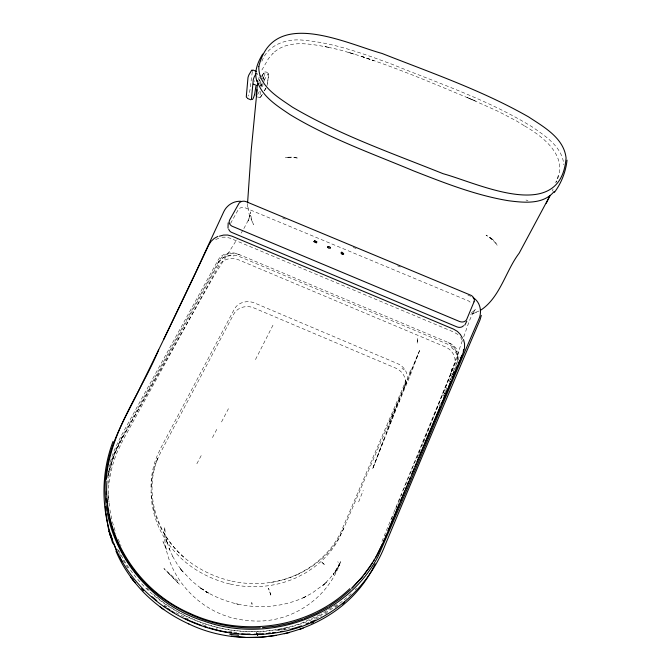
<?xml version="1.0" encoding="UTF-8"?>
<svg xmlns="http://www.w3.org/2000/svg" width="671" height="671" viewBox="0 0 671 671"><rect width="100%" height="100%" fill="white"/><g stroke="black" fill="none" stroke-linecap="round" stroke-linejoin="round"><path stroke-width="0.5" stroke-dasharray="3.35 2.52" d="M108.299 499.945L108.467 489.234A133.923 125.376 9.3 0 1 117.215 452.128L122.885 440.335L218.947 265.431C222.839 258.78 231.864 257.01 238.666 259.853L445.242 346.865C452.044 349.625 457.144 357.559 454.317 364.831L393.751 512.619M268.635 74.187L267.192 85.611M404.596 386.513L405.653 380.012L404.739 383.544L342.168 529.125C329.805 558.272 300.784 578.15 269.843 582.562L270.48 582.445M257.597 73.483L257.505 74.775M260.465 91.474L259.87 96.523A3.615 0.73 -69.6 0 0 260.818 96.741L262.319 94.15M263.837 82.156L264.944 72.996A3.649 0.746 -69.8 0 0 264.005 72.686L260.44 78.784M252.296 71.831L249.906 90.4L248.01 96.188M417.488 457.857L418.687 454.477M558.297 175.626L555.823 182.52C569.813 157.039 543.435 136.792 524.051 125.603L524.865 126.089L516.318 120.839L498.142 111.361L466.639 97.22L475.563 101.086C433.55 83.573 391.629 65.313 347.972 52.221L354.221 54.141L339.174 49.713L324.974 46.576L329.268 47.49C310.967 43.942 287.784 38.993 272.795 53.454L273.24 53.059L268.517 58.562L261.204 71.243M108.148 474.28L108.92 470.849M458.368 360.025C460.742 352.921 455.5 345.523 449.016 342.839L238.146 254.116C231.302 251.256 222.235 253.017 218.31 259.694L120.78 436.662L114.984 448.673A136.632 127.784 9.3 0 0 109.054 466.806M258.511 79.824L259.207 76.905M109.147 469.968L114.783 453.227L122.097 438.222L214.368 275.177L237.618 238.348M409.511 373.177L410.753 369.578M409.092 375.559L420.046 349.365L410.442 374.896L397.945 404.714M462.294 340.809L450.283 374.988L422.143 445.745M463.72 336.917C467.184 327.674 469.599 317.744 475.269 309.541L473.919 311.31L475.102 309.893L470.505 313.533M417.781 354.867L395.001 410.585L372.724 468.652L399.564 400.688M372.724 468.652L383.812 439.287M395.001 410.585L386.06 433.676L396.838 405.947M151.151 486.936A95.366 89.075 9.9 0 1 156.913 460.491L157.802 458.259C143.636 492.883 156.586 534.359 184.743 557.97L184.181 557.509M419.073 453.512L420.222 450.593M358.649 501.866L363.237 490.4M452.648 374.384L454.619 369.562M381.958 541.396L393.374 513.541M391.495 519.262L393.399 514.615M395.689 509.037L398.415 502.386M398.8 501.43L399.966 498.587M401.124 495.76L401.87 493.931M403.38 490.258L456.59 360.344C459.434 353.013 454.284 345.045 447.431 342.269M443.296 396.217L445.259 391.428M445.645 390.472L447.196 386.681M449.117 381.992L457.169 362.29M439.295 406.408L440.453 403.573M444.319 394.12L445.477 391.285M450.182 379.786C456.062 368.832 464.324 350.841 448.111 344.391L238.985 256.372C232.2 253.537 223.208 255.282 219.316 261.916L121.082 440.528L115.337 452.464A135.584 126.978 9.2 0 0 108.023 477.307M389.432 421.883L406.76 381.195M552.258 191.05L553.08 189.155M156.913 460.491L160.814 452.028L233.877 313.843C237.719 306.957 246.953 304.97 253.923 307.93L395.739 368.136C401.535 370.627 406.014 376.515 405.502 382.998M235.664 603.64L238.088 604.236C227.016 601.669 216.297 597.584 206.467 591.881L209.62 593.734L200.386 587.913L201.199 588.459L191.931 581.128L180.172 568.681L182.579 571.625L177.295 564.311L172.397 555.923L173.068 557.123L168.58 547.335L169.763 549.968L165.989 538.855L167.222 543.502L165.527 535.458L164.638 526.995C161.292 574.191 200.998 617.144 247.582 620.44C288.077 625.515 327.809 599.941 340.725 561.392L333.151 574.946L339.669 564.697L336.783 569.218M335.274 572.858L340.725 561.392M122.575 436.167L116.863 448.027A135.047 126.232 9.3 0 0 108.182 483.422M343.778 528.278L339.551 536.808A96.205 89.805 11.2 0 1 321.946 558.649L314.657 564.571L306.756 569.754L298.31 574.166M255.483 359.564L273.307 324.521M221.531 421.95L228.434 408.706M212.464 437.559L217.874 427.301M196.863 463.762L201.426 455.164M243.875 228.585L248.891 219.081L248.127 221.011L250.275 215.156L248.84 219.199L250.501 211.91L251.331 218.821L253.462 224.559L249.218 214.569L247.641 205.133M261.875 61.254C268.425 43.909 287.859 38.029 304.768 40.377C334.921 43.129 363.607 53.839 391.83 64.181C439.245 83.556 488.522 99.937 532.338 126.987C545.59 136.213 562.399 147.05 563.808 164.764M230.547 223.477L238.39 209.436A5.67 4.68 8.2 0 1 245.502 207.943L468.534 300.944A5.796 4.831 22.8 0 1 471.369 304.122M264.324 90.686L265.825 88.086M262.462 94.267L260.482 97.194M264.433 90.845L266.412 87.423M257.689 94.401L259.694 90.937M264.131 80.277L267.687 74.171A3.649 0.738 -69.8 0 1 268.61 74.481L267.461 83.632A3.607 0.721 -69.7 0 1 266.899 85.687M258.83 81.225L259.836 79.505M261.841 76.058L264.181 72.434M258.914 81.401L259.937 79.656M242.852 230.287L240.738 233.701M335.492 571.298L329.654 578.654L322.877 585.456L326.433 582.327L322.877 585.456M218.058 262.646C221.229 257.219 227.989 254.988 233.986 255.961M325.167 583.443L311.923 593.223L302.084 598.381L306.035 596.485L303.913 597.542M335.324 607.49L338.771 605.158M336.532 604.479L320.897 614.292M215.685 239.513L220.935 237.467M315.571 619.207L321.577 615.97M324.999 614.116L327.574 612.732M319.983 614.787L302.025 622.948A140.197 131.197 10.5 0 1 218.578 627.653C199.295 623.024 180.96 614.787 164.739 603.363A140.18 131.164 10.3 0 1 153.575 594.472M470.53 314.305L479.119 310.983M303.577 622.923C320.663 616.59 336.54 607.129 350.002 594.825A136.716 128.044 11.2 0 0 351.512 593.399M304.458 597.249C283.724 606.802 259.903 609.033 237.651 604.126M473.315 313.491L477.567 311.763M264.743 71.982L266.202 71.973L268.501 73.5M260.088 97.48L257.32 96.951M221.95 237.198L226.144 237.157L230.279 238.255L453.856 332.103L457.656 334.343L459.434 336.188M230.304 580.801C216.658 577.513 203.665 571.742 192.141 563.732A100.558 93.739 10.6 0 1 153.944 510.044M229.7 583.938C216.179 580.675 203.296 574.946 191.864 567.003A99.727 93.11 10.5 0 1 154.003 513.701L152.124 504.852L151.168 495.911L151.076 483.086A96.163 89.679 9.9 0 1 156.888 456.456L160.822 447.951L234.447 308.954C238.322 302.017 247.633 300.038 254.645 303.015L397.576 363.632C404.571 366.475 409.57 374.762 406.509 382.126L342.252 531.751L338.05 540.222A95.408 89.201 11.2 0 1 320.587 561.912L313.349 567.8L305.506 572.942L297.136 577.328A99.736 93.126 10.7 0 1 229.708 583.913M205.544 625.766L201.719 624.466M216.146 628.777L218.075 629.331M239.262 254.678C232.409 251.81 223.317 253.571 219.392 260.273L120.965 439.052L115.202 451.013A135.987 127.289 9.3 0 0 107.863 475.907M525.972 200L527.993 200.713M361.258 56.272L374.007 60.801L363.019 56.867M259.459 75.345L263.107 76.821M282.617 217.949L285.502 219.157M353.256 247.364L356.066 248.53M397.551 265.808L400.386 266.991M467.913 295.097L470.774 296.297M175.844 612.673L188.484 619.148M206.467 591.881L207.465 592.476L199.48 587.402L207.976 592.795M402.013 368.463L404.227 369.822M164.202 605.158L167.532 607.305M168.765 573.462L179.484 584.382L163.917 568.547L177.832 581.128M451.306 347.461C455.215 350.396 457.924 355.034 457.672 360.017M180.172 568.681L181.405 570.157M460.625 337.421L462.269 340.382M337.832 561.677L338.209 562.449M257.035 633.936L256.397 632.459L257.01 634.045M118.272 539.199L121.032 545.817M263.292 76.922L263.686 77.878M263.409 77.199L263.778 78.121M112.359 521.837L115.907 533.529M153.969 510.035L152.057 501.128L151.084 492.12M109.927 509.91L112.065 520.864M108.333 494.779L108.979 501.858M109.071 502.864L109.532 507.922M247.557 203.682L247.8 207.641M262.386 79.044A4.496 0.923 -69.8 0 1 263.51 80.403M262.378 83.632A4.496 0.923 -69.8 0 1 260.776 86.165M260.256 85.561A4.496 0.923 -69.8 0 1 261.044 82.047M262.529 77.199A5.242 1.082 -69.8 0 1 263.284 79.019M261.774 83.623A5.242 1.082 -69.8 0 1 260.583 85.838M259.643 83.674A5.242 1.082 -69.8 0 1 260.574 80.814M254.527 80.679A5.242 1.116 -69.9 0 1 254.124 81.535M263.116 84.655A3.607 0.738 -69.7 0 1 262.21 86.618M261.019 87.071A3.657 0.746 -69.7 0 1 262.042 84.026M127.792 567.851A142.336 133.16 10.3 0 1 125.678 564.571M124.63 562.86A142.336 133.16 10.3 0 1 123.053 560.168M121.048 556.536A142.336 133.16 10.3 0 1 119.17 552.854M118.717 551.923A142.336 133.16 10.3 0 1 117.408 549.138M149.155 590.413A140.18 131.164 10.3 0 1 146.312 587.611M289.57 628.626A142.344 133.185 10.5 0 1 287.624 629.113M286.643 629.348A142.344 133.185 10.5 0 1 283.707 630.01M270.749 632.174A142.344 133.185 10.5 0 1 268.727 632.409M260.591 633.063A142.344 133.185 10.5 0 1 255.45 633.248M250.291 633.265A142.344 133.185 10.5 0 1 247.196 633.189M236.796 632.459A142.344 133.185 10.5 0 1 233.684 632.099M231.671 631.839A142.344 133.185 10.5 0 1 227.763 631.243M118.507 549.985A143.015 133.672 10.3 0 0 163.397 602.902C179.937 614.594 198.683 622.982 218.369 627.737A143.032 133.705 10.5 0 0 303.586 622.931M356.595 588.241A136.716 128.044 11.2 0 1 355.169 589.742M298.318 574.183A100.566 93.755 10.8 0 1 230.304 580.776M251.776 602.533L252.028 604.269L251.776 602.533M417.345 338.41L417.186 343.711L417.345 338.41M452.162 368.572L450.283 374.988L452.162 368.572M285.645 628.802L276.234 630.497L285.645 628.802M288.597 157.199L285.25 157.777L292.17 157.316L298.444 158.188L292.699 157.148L288.597 157.199M492.43 239.212L486.064 235.127L492.329 239.673L489.905 237.66L493.848 241.099L497.228 245.435L495.676 242.516L492.43 239.212M324.244 564.403L321.132 561.577L324.244 564.403M166.483 549.482L163.011 541.673L166.483 549.482M270.841 595.043L268.492 588.241L270.841 595.043"/><path stroke-width="1.01" d="M106.32 494.519L106.353 491.415M106.941 480.939C102.831 537.068 138.872 591.344 189.943 613.386C241.946 637.509 308.09 628.761 349.826 588.685M247.591 202.743L251.264 149.708L257.11 89.696M567.037 160.134C565.838 171.625 561.333 183.267 554.338 192.468M343.384 254.066C340.86 255.953 340.029 248.975 343.745 253.915M330.426 247.859L330.375 247.574M330.216 248.253C326.215 248.79 328.027 244.756 330.149 247.264M316.855 242.13L316.368 242.776M314.062 241.719L314.363 241.921M314.087 241.602L314.657 240.864M228.182 222.898L227.997 228.098M106.286 479.522C109.893 431.864 140.751 392.787 158.666 349.893M106.815 477.978L107.05 475.907M255.886 86.316L254.678 94.208M341.187 252.925L341.17 253.11M328.371 246.593L327.742 246.769M463.225 351.302L463.703 349.574M481.308 315.395L480.042 319.849C448.094 394.774 416.532 469.851 385.162 545.02C367.322 590.983 325.058 626.035 275.907 632.787C222.277 641.317 164.714 619.232 131.734 575.835C102.998 538.159 96.23 485.485 113.064 441.392M254.51 94.804C254.049 95.861 252.858 100.893 251.533 99.283A7.456 1.552 -69.7 0 1 251.516 98.201L253.277 79.723A5.083 1.074 -69.9 0 1 254.183 77.073L256.179 73.29M314.582 240.981L316.746 241.711M383.317 541.967L384.525 539.081M385.322 537.152L386.53 534.267M388.039 530.652L390.631 524.47M391 523.59L393.307 518.079M394.078 516.234L395.236 513.483M395.613 512.577L399.388 503.56M400.151 501.749L402.063 497.194M402.826 495.374L404.73 490.82M405.519 488.941L406.71 486.123M407.498 484.244L408.681 481.426M409.469 479.547L410.258 477.66M411.809 473.969L414.141 468.425M414.921 466.58L416.087 463.804M416.867 461.95L418.821 457.312M419.601 455.45L423.51 446.165M423.913 445.217L431.495 427.226M431.889 426.286L440.168 406.676M441.753 402.935L442.944 400.126M443.732 398.255L444.915 395.445M445.712 393.575L447.691 388.895M448.48 387.024L450.853 381.405M452.464 377.614L453.671 374.77M454.468 372.866L455.676 370.023M456.481 368.127L457.689 365.284M458.486 363.388L459.694 360.537M460.499 358.641L461.707 355.798M316.242 242.676L316.502 242.634M375.19 563.85C343.493 631.025 253.915 655.341 188.819 623.938L188.576 623.82M382.462 543.862L375.55 557.777M163.657 339.451L195.513 272.854L223.728 211.818C226.748 205.225 233.802 200.646 241.132 201.334M480.671 310.195C500.155 297.505 505.758 270.707 519.169 253.185L549.96 195.714M466.823 321.233L464.76 325.15M546.244 203.271L549.943 195.747M262.688 54.066C257.798 62.076 253.596 72.183 257.018 81.56M343.099 253.965L341.43 253.21M372.338 562.986L364.21 574.586M373.411 561.25L374.485 559.513M362.986 576.188L352.267 588.073M554.254 191.352C543.443 204.915 523.69 202.667 508.425 200.721C475.705 195.295 444.638 183.024 413.89 171.004C372.111 153.516 328.958 138.243 290.082 114.632C277.089 105.833 261.623 96.389 257.06 80.361M351.545 588.299L361.216 578.125L369.847 566.911L377.354 554.707L383.669 541.564L463.342 352.325L464.542 347.981L464.567 343.644L463.51 339.509M342.52 604.017L344.617 602.214M350.891 589.524L340.314 598.591L328.891 606.525M247.054 97.605L246.374 97.178A7.456 1.585 -69.7 0 1 246.349 96.087L247.993 77.576A5.083 1.099 -70 0 1 248.891 74.926L251.65 70.262A5.083 1.099 -70 0 1 252.262 70.354L252.355 70.941M217.932 236.36L214.225 238.423L211.08 241.367L208.698 245.108C186.739 292.044 164.244 338.738 141.287 385.188C128.866 412.137 111.822 437.651 107.092 467.469C94.821 533.973 140.625 601.552 204.127 621.145C267.737 644.043 346.077 617.328 377.958 556.603C412.925 477.811 444.663 397.567 479.102 318.524C482.197 311.302 480.059 301.707 473.038 297.639M328.018 607.003L316.704 613.286L303.854 618.821M306.043 623.996L308.761 622.864M310.572 622.101L315.093 620.205M311.529 623.099L313.365 622.369M303.166 628.182L299.711 629.398M302.898 619.132L290.451 623.099L276.578 626.068L262.361 627.695M219.459 236.167L223.518 235.076L227.729 235.043L231.881 236.142L453.604 329.159L457.421 331.415L460.398 334.502L462.453 338.209M289.553 632.543L284.269 633.751M276.142 635.437L261.405 637.207L246.332 637.45M260.298 627.729C216.607 630.052 172.304 612.363 142.386 580.407M245.578 637.391L231.26 636.091M238.566 635.32L229.809 634.313M314.716 240.931L316.62 241.686M204.445 626.488L207.322 627.31M209.243 627.855L216.934 630.044M190.245 621.002L201.594 625.473M253.009 70.044L256.59 71.503M253.286 84.101L256.926 85.578M247.347 98.377L250.845 99.803M316.007 242.734L314.053 241.526M188.819 623.938C171.222 615.936 155.186 604.605 141.891 590.581M184.793 618.318L189.297 620.633M164.194 606.215L165.846 607.289M167.507 608.362L169.989 609.964M171.65 611.029L174.133 612.64M160.126 606.894L163.85 609.637M327.733 247.515L327.549 247.264M141.514 588.626L143.519 590.774M141.313 589.952C130.862 578.436 121.87 565.427 115.915 551.008M141.749 579.635C129.637 566.324 120.201 550.706 113.978 533.822M133.286 580.432L130.644 576.968L135.206 582.747M122.139 561.409L119.463 556.519M257.01 634.045L257.672 635.412L257.035 633.936M113.827 543.745L116.477 550.589M110.564 533.948L112.258 539.241M113.676 532.841L110.094 520.981L108.71 513.911M109.012 531.105L110.816 537.068L108.266 527.851L105.917 513.038M109.071 531.315L112.678 543.275M108.325 511.889L107.343 505.8M105.305 506.53L105.724 511.092M106.689 498.62L107.066 502.722M257.983 83.397A3.657 0.763 -69.8 0 0 257.261 85.938L256.221 95.039A3.615 0.746 -69.7 0 0 256.699 95.861M228.719 229.147A5.72 4.764 7.7 0 0 231.269 232.225L456.926 326.878A5.846 4.915 23 0 0 463.544 325.678M156.788 600.662A141.916 132.833 10.3 0 1 152.057 596.678M301.505 625.858A141.925 132.866 10.5 0 1 290.132 629.364M282.34 631.193A141.925 132.866 10.5 0 1 280.369 631.587M275.42 632.451A141.925 132.866 10.5 0 1 272.418 632.887M269.398 633.265A141.925 132.866 10.5 0 1 266.37 633.583M263.326 633.843A141.925 132.866 10.5 0 1 254.124 634.238M246.928 634.162A141.925 132.866 10.5 0 1 241.736 633.885M238.624 633.634A141.925 132.866 10.5 0 1 234.481 633.206M231.445 632.812A141.925 132.866 10.5 0 1 229.499 632.535M227.553 632.225A141.925 132.866 10.5 0 1 218.855 630.522M258.821 66.488C258.142 86.039 278.306 97.37 292.313 107.083C339.794 135.056 392.216 153.223 443.162 173.722C478.574 183.409 560.788 224.198 566.072 157.979C563.875 137.949 543.711 126.903 528.555 116.88C482.223 90.442 431.495 72.946 382.017 53.454C345.305 43.238 273.181 7.297 258.821 66.488M474.036 301.799L466.571 319.757A5.896 4.949 23 0 1 459.518 321.484L231.872 226.119A5.771 4.789 7.8 0 1 229.667 219.962L239.052 203.204A5.72 4.705 8.3 0 1 246.223 201.703L471.193 295.399A5.846 4.865 22.7 0 1 474.036 301.799"/></g></svg>
